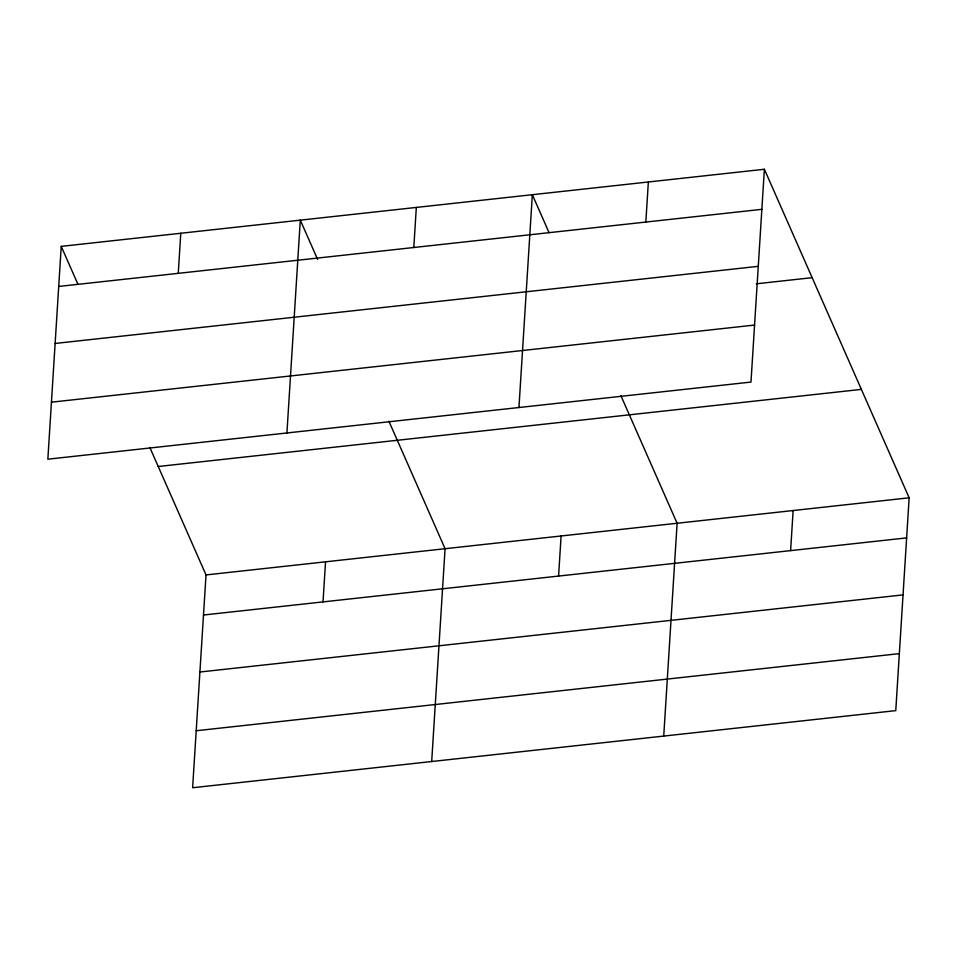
<?xml version="1.0" encoding="UTF-8"?>
<svg xmlns="http://www.w3.org/2000/svg" width="957" height="957" viewBox="0 0 957 957"><rect width="100%" height="100%" fill="white"/><g stroke="black" fill="none" stroke-linecap="round" stroke-linejoin="round"><path stroke-width="1.44" d="M61.236 246.368L47.85 459.193L750.982 382.07L764.38 169.257L61.236 246.368L77.96 284.325M178.253 273.343L180.777 233.257M149.83 447.433L206.018 574.93L192.62 787.743L895.764 710.632L909.15 497.807L764.38 169.257M286.921 432.971L300.307 220.146L317.628 259.455M323.023 601.905L325.547 561.819M413.807 247.504L416.319 207.43M431.691 761.521L445.077 548.708L388.901 421.212M518.945 407.515L532.343 194.702L549.067 232.647M558.577 576.066L561.101 535.992M645.831 222.06L648.356 181.974M663.727 736.077L677.113 523.264L620.937 395.767M790.614 550.622L793.138 510.536M58.712 286.454L761.856 209.332M55.135 343.455L758.267 266.333M756.341 283.798L812.146 277.674M51.439 402.179L754.571 325.069M158.24 466.502L861.372 389.391M206.018 574.93L909.15 497.807M203.494 615.016L906.626 537.894M199.905 672.017L903.037 594.895M196.209 730.741L899.353 653.631"/></g></svg>
